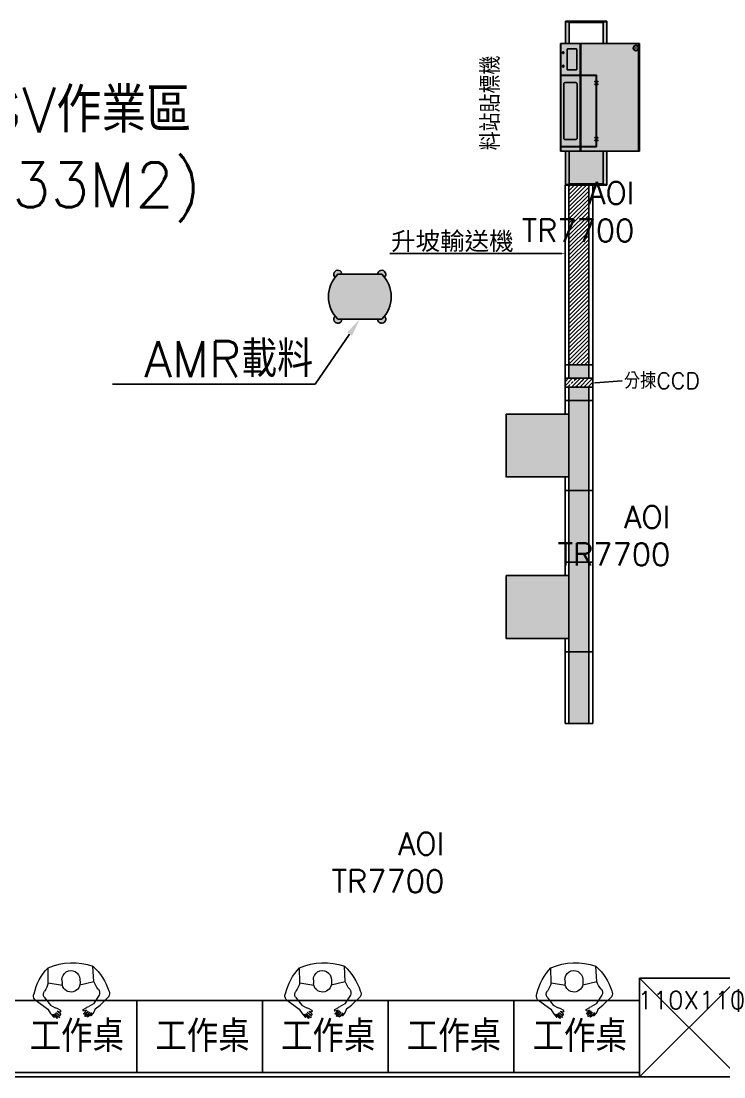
# Model space of a CAD drawing. Extents: x -80 to 56020, y 18240 to 42185.
# Drawn here: x 4856 to 5639, y 19545 to 20722 of the extents above; entities that cross this region are included whole.
import ezdxf
from ezdxf import colors
from ezdxf.entities.mleader import LeaderData, LeaderLine
from ezdxf.enums import TextEntityAlignment as Align
from ezdxf.math import Vec2, Vec3

# ---------------------------------------------------------------- set-up
doc = ezdxf.new("R2010")
doc.units = 0
doc.header["$LTSCALE"] = 200
doc.layers.add('2', color=2, linetype='Continuous', lineweight=9)
for name, color, linetype in [('SMT Line', 5, 'Continuous'), ('XFAB-L20$0$COL', 1, 'Continuous'), ('緯穎新設隔間', 151, 'Continuous'), ('緯穎生產設備', 7, 'Continuous')]:
    doc.layers.add(name, color=color, linetype=linetype)
doc.styles.add('C1', font='SIMPLEX.shx', dxfattribs={"bigfont": 'CHINESET.shx'})
doc.styles.add('CCAD', font='TXT', dxfattribs={"bigfont": 'CCAD'})
doc.styles.add('DIM', font='simplex.shx', dxfattribs={"bigfont": 'chineset.shx'})
doc.styles.get("Standard").update_dxf_attribs({"font": 'txt.shx', "bigfont": 'chineset.shx'})
doc.styles.add('XFAB-L20$0$CHINA', font='simplex.shx', dxfattribs={"width": 0.75, "bigfont": 'chineset.shx'})
pattern_1 = [(45, (-42.2, 0), (-2.24506403, 2.24506403), [])]

# ---------------------------------------------------------------- blocks, each defined once
blk = doc.blocks.new('XFAB-L20$0$C-110x110')
at = {"layer": 'Defpoints'}
for p, q in [((55, -55), (-55, 55)), ((-55, -55), (55, 55))]:
    blk.add_line(p, q, dxfattribs=at)
at = {"layer": 'XFAB-L20$0$COL'}
blk.add_lwpolyline([(-55, 55), (55, 55), (55, -55), (-55, -55)], close=True, dxfattribs=at)
at = {"layer": 'Defpoints', "style": 'XFAB-L20$0$CHINA'}
blk.add_text('110X110', height=20, dxfattribs=at).set_placement((-57.4, 30.5), align=Align.MIDDLE_LEFT)
blk = doc.blocks.new('MAN')
at = {"layer": '2', "color": 0}
for p, q in [((60858.6, -155354.4, 0), (60870, -155368.7, 0)), ((60856.4, -155365, 0), (60865.7, -155371.6, 0)), ((60840.9, -155370.2, 0), (60823.9, -155370.6, 0)), ((60844.3, -155385.9, 0), (60840.9, -155370.2, 0)), ((60865.7, -155371.6, 0), (60868.6, -155376.9, 0)), ((60869.4, -155379, 0), (60868.6, -155376.9, 0)), ((60871.9, -155383.1, 0), (60869.5, -155379, 0)), ((60870, -155368.7, 0), (60875, -155371.5, 0)), ((60872.5, -155379.5, 0), (60873.6, -155382.6, 0)), ((60876.1, -155382.8, 0), (60872.6, -155379.1, 0)), ((60873.9, -155377.6, 0), (60877.1, -155381.8, 0)), ((60878.4, -155381.8, 0), (60874, -155377.4, 0)), ((60875, -155371.5, 0), (60879.1, -155374.9, 0)), ((60879.3, -155379.1, 0), (60875.1, -155376.2, 0)), ((60875.1, -155376.2, 0), (60879.5, -155380.9, 0)), ((60875.9, -155374.1, 0), (60875.7, -155374.4, 0)), ((60875.7, -155374.4, 0), (60879.9, -155377.8, 0)), ((60879, -155375.5, 0), (60875.9, -155374.1, 0)), ((60879.8, -155379.2, 0), (60878.6, -155378.7, 0)), ((60879.1, -155374.9, 0), (60879.1, -155375.6, 0)), ((60879.1, -155375.6, 0), (60879.1, -155375.6, 0)), ((60880.4, -155378.8, 0), (60879.8, -155379.2, 0)), ((60879.9, -155377.5, 0), (60880.4, -155378.8, 0)), ((60837.9, -155385.6, 0), (60841.8, -155385.6, 0)), ((60872.3, -155383.2, 0), (60871.8, -155383.1, 0)), ((60873.6, -155382.6, 0), (60872.3, -155383.4, 0)), ((60876.9, -155382.7, 0), (60876.1, -155382.8, 0)), ((60877.1, -155381.8, 0), (60876.9, -155382.7, 0)), ((60879.4, -155381.6, 0), (60878.8, -155381.8, 0)), ((60879.5, -155380.9, 0), (60879.4, -155381.6, 0)), ((60837.9, -155405.6, 0), (60841.8, -155405.6, 0)), ((60844.3, -155405.3, 0), (60840.9, -155421, 0)), ((60865.7, -155419.6, 0), (60868.6, -155414.3, 0)), ((60869.4, -155412.2, 0), (60868.6, -155414.3, 0)), ((60871.9, -155408.1, 0), (60869.5, -155412.2, 0)), ((60872.3, -155408, 0), (60871.8, -155408.1, 0)), ((60873.6, -155408.6, 0), (60872.3, -155407.8, 0)), ((60872.5, -155411.8, 0), (60873.6, -155408.6, 0)), ((60876.1, -155408.4, 0), (60872.6, -155412.1, 0)), ((60873.9, -155413.6, 0), (60877.1, -155409.5, 0)), ((60878.4, -155409.4, 0), (60874, -155413.8, 0)), ((60875.1, -155415.1, 0), (60879.5, -155410.3, 0)), ((60879.3, -155412.1, 0), (60875.1, -155415.1, 0)), ((60875.7, -155416.8, 0), (60879.9, -155413.4, 0)), ((60879, -155415.7, 0), (60875.9, -155417.1, 0)), ((60876.9, -155408.5, 0), (60876.1, -155408.4, 0)), ((60877.1, -155409.5, 0), (60876.9, -155408.5, 0)), ((60879.8, -155412, 0), (60878.6, -155412.5, 0)), ((60879.4, -155409.6, 0), (60878.8, -155409.4, 0)), ((60879.1, -155415.7, 0), (60879.1, -155415.7, 0)), ((60879.1, -155416.3, 0), (60879.1, -155415.7, 0)), ((60879.5, -155410.3, 0), (60879.4, -155409.6, 0)), ((60880.4, -155412.4, 0), (60879.8, -155412, 0)), ((60879.9, -155413.7, 0), (60880.4, -155412.4, 0)), ((60840.9, -155421, 0), (60823.9, -155420.6, 0)), ((60856.4, -155426.2, 0), (60865.7, -155419.6, 0)), ((60858.6, -155436.8, 0), (60867.7, -155426.9, 0)), ((60871.6, -155421.3, 0), (60867.7, -155426.9, 0)), ((60871.6, -155421.3, 0), (60875, -155419.7, 0)), ((60875, -155419.7, 0), (60879.1, -155416.3, 0)), ((60875.9, -155417.1, 0), (60875.7, -155416.8, 0))]:
    blk.add_line(p, q, dxfattribs=at)
for centre, radius, start, end in [((60868.2, -155413.2, 0), 61.4, 105.1858, 136.0975), ((60854.9, -155359.2, 0), 6, 52.8107, 118.216), ((60832.3, -155342.5, 0), 29, 287.1051, 307.0444), ((60853.6, -155370.3, 0), 6, 61.666, 128.6143), ((60887.7, -155395.6, 0), 68.5, 158.5887, 201.4113), ((60837.9, -155395.6, 0), 10, 90, 270), ((60841.8, -155395.6, 0), 10, 270, 90), ((60868.2, -155378, 0), 61.4, 223.9025, 254.8142), ((60832.3, -155448.7, 0), 29, 52.9556, 72.8949), ((60853.6, -155420.9, 0), 6, 231.3857, 298.334), ((60854.9, -155432, 0), 6, 241.784, 307.1893)]:
    blk.add_arc(centre, radius, start, end, dxfattribs=at)
blk = doc.blocks.new('料站貼標機')
at = {"color": 5, "linetype": 'Continuous', "lineweight": 25}
for p, q in [((6499.5, 22209.4), (6503.5, 22209.4)), ((6499.5, 22208.4), (6499.5, 22209.4)), ((6503.5, 22208.4), (6499.5, 22208.4)), ((6499.5, 22171.4), (6499.5, 22208.4)), ((6541.5, 22209.4), (6503.5, 22209.4)), ((6503.5, 22209.4), (6503.5, 22208.4)), ((6503.5, 22171.4), (6503.5, 22208.4)), ((6541.5, 22207.9), (6503.5, 22207.9)), ((6541.5, 22209.4), (6545.5, 22209.4)), ((6541.5, 22208.4), (6541.5, 22209.4)), ((6541.5, 22171.4), (6541.5, 22208.4)), ((6545.5, 22208.4), (6541.5, 22208.4)), ((6545.5, 22209.4), (6545.5, 22208.4)), ((6545.5, 22171.4), (6545.5, 22208.4)), ((6462.9, 22051.4), (6462.9, 22171.4)), ((6463, 22171.4), (6462.9, 22171.4)), ((6463, 22051.4), (6463, 22171.4)), ((6463, 22171.4), (6464, 22171.4)), ((6464, 22171.4), (6464, 22051.4)), ((6528.4, 22171.4), (6464, 22171.4)), ((6528.4, 22166.4), (6528.4, 22171.4)), ((6528.4, 22171.4), (6529.2, 22171.4)), ((6529.2, 22171.4), (6529.2, 22166.4)), ((6550.7, 22171.4), (6529.2, 22171.4)), ((6550.7, 22166.4), (6550.7, 22171.4)), ((6550.7, 22171.4), (6550.9, 22171.4)), ((6550.9, 22171.4), (6550.9, 22166.4)), ((6509.3, 22159.6), (6509.8, 22159.6)), ((6510.9, 22166.5), (6510.9, 22086.8)), ((6510.9, 22166.4), (6528.4, 22166.4)), ((6511.1, 22087), (6511.1, 22166.3)), ((6511.1, 22166.2), (6511.4, 22166.2)), ((6511.4, 22166.3), (6511.4, 22087)), ((6511.4, 22166.2), (6528.4, 22166.2)), ((6527.8, 22166.2), (6527.8, 22166.4)), ((6529.2, 22166.4), (6528.4, 22166.4)), ((6528.4, 22087), (6528.4, 22166.2)), ((6528.4, 22166.2), (6529.2, 22166.2)), ((6529.2, 22166.4), (6550.7, 22166.4)), ((6529.2, 22166.2), (6529.2, 22087)), ((6529.2, 22166.2), (6550.7, 22166.2)), ((6546.2, 22158.2), (6533.7, 22158.2)), ((6533.7, 22158.2), (6533.7, 22158.2)), ((6548.7, 22166.2), (6548.7, 22166.4)), ((6550.9, 22166.4), (6550.7, 22166.4)), ((6550.7, 22087), (6550.7, 22166.3)), ((6550.7, 22166.2), (6550.9, 22166.2)), ((6550.9, 22166.2), (6550.9, 22166.4)), ((6550.9, 22166.3), (6550.9, 22087)), ((6551, 22102.2), (6551, 22166.5)), ((6509.2, 22156.4), (6509.9, 22156.4)), ((6509.3, 22156.2), (6509.8, 22156.2)), ((6532.5, 22156.3), (6532.5, 22097)), ((6532.5, 22156.2), (6532.5, 22156.2)), ((6547.4, 22097), (6547.4, 22156.3)), ((6532.5, 22136.6), (6532.5, 22097)), ((6551, 22056.4), (6551, 22101)), ((6510.9, 22086.8), (6528.4, 22086.8)), ((6511.4, 22087), (6511.1, 22087)), ((6528.4, 22087), (6511.4, 22087)), ((6527.8, 22087), (6527.8, 22086.8)), ((6529.2, 22087), (6528.4, 22087)), ((6528.4, 22051.4), (6528.4, 22086.8)), ((6528.4, 22086.8), (6529.2, 22086.8)), ((6529.2, 22087), (6550.7, 22087)), ((6529.2, 22086.8), (6529.2, 22051.4)), ((6550.7, 22086.8), (6529.2, 22086.8)), ((6532.5, 22097), (6532.5, 22097)), ((6533.7, 22095), (6546.2, 22095)), ((6533.7, 22095), (6533.7, 22095)), ((6548.7, 22087), (6548.7, 22086.8)), ((6550.9, 22087), (6550.7, 22087)), ((6550.7, 22051.4), (6550.7, 22086.8)), ((6550.7, 22086.8), (6550.9, 22086.8)), ((6550.9, 22086.8), (6550.9, 22087)), ((6550.9, 22086.8), (6550.9, 22051.4)), ((6532.8, 22079.8), (6532.8, 22058.4)), ((6543, 22080.8), (6533.4, 22080.8)), ((6543.6, 22058.4), (6543.6, 22079.8)), ((6548.1, 22075.6), (6548.1, 22077.6)), ((6462.9, 22051.4), (6463, 22051.4)), ((6464, 22051.4), (6463, 22051.4)), ((6464, 22051.4), (6528.4, 22051.4)), ((6499.5, 22027.4), (6499.5, 22051.4)), ((6503.5, 22027.4), (6503.5, 22051.4)), ((6529.2, 22051.4), (6528.4, 22051.4)), ((6550.7, 22051.4), (6529.2, 22051.4)), ((6533.4, 22057.4), (6543, 22057.4)), ((6541.5, 22027.4), (6541.5, 22051.4)), ((6545.5, 22027.4), (6545.5, 22051.4)), ((6548.1, 22060.6), (6548.1, 22062.6)), ((6550.9, 22051.4), (6550.7, 22051.4)), ((6541.5, 22027.9), (6503.5, 22027.9)), ((6499.5, 22027.4), (6503.5, 22027.4)), ((6499.5, 22026.4), (6499.5, 22027.4)), ((6503.5, 22026.4), (6499.5, 22026.4)), ((6503.5, 22027.4), (6503.5, 22026.4)), ((6503.5, 22026.4), (6541.5, 22026.4)), ((6541.5, 22027.4), (6545.5, 22027.4)), ((6541.5, 22026.4), (6541.5, 22027.4)), ((6545.5, 22026.4), (6541.5, 22026.4)), ((6545.5, 22027.4), (6545.5, 22026.4))]:
    blk.add_line(p, q, dxfattribs=at)
at = {"color": 5, "linetype": 'Continuous', "lineweight": 25, "flags": 128}
for points in [[(6532.5, 22156.2), (6532.5, 22156.5), (6532.5, 22156.8), (6532.6, 22157.1), (6532.7, 22157.3), (6532.8, 22157.5), (6532.9, 22157.7), (6533, 22157.9), (6533.2, 22158), (6533.3, 22158.1), (6533.5, 22158.2), (6533.7, 22158.2)], [(6533.7, 22158.2), (6533.5, 22158.2), (6533.3, 22158.1), (6533.2, 22158), (6533, 22157.9), (6532.9, 22157.7), (6532.8, 22157.5), (6532.7, 22157.3), (6532.6, 22157.1), (6532.5, 22156.8), (6532.5, 22156.5), (6532.5, 22156.2)], [(6533.7, 22158.2), (6533.5, 22158.2), (6533.3, 22158.1), (6533.2, 22158), (6533, 22157.9), (6532.9, 22157.7), (6532.8, 22157.5), (6532.7, 22157.3), (6532.6, 22157.1), (6532.5, 22156.8), (6532.5, 22156.5), (6532.5, 22156.2)], [(6546.2, 22158.2), (6546.4, 22158.2), (6546.5, 22158.1), (6546.7, 22158), (6546.8, 22157.9), (6547, 22157.7), (6547.1, 22157.5), (6547.2, 22157.3), (6547.3, 22157.1), (6547.3, 22156.8), (6547.4, 22156.5), (6547.4, 22156.2)], [(6547.4, 22156.2), (6547.4, 22156.5), (6547.3, 22156.8), (6547.3, 22157.1), (6547.2, 22157.3), (6547.1, 22157.5), (6547, 22157.7), (6546.8, 22157.9), (6546.7, 22158), (6546.5, 22158.1), (6546.4, 22158.2), (6546.2, 22158.2)], [(6533.7, 22095), (6533.5, 22095), (6533.3, 22095.1), (6533.2, 22095.2), (6533, 22095.3), (6532.9, 22095.5), (6532.8, 22095.7), (6532.7, 22095.9), (6532.6, 22096.2), (6532.5, 22096.5), (6532.5, 22096.7), (6532.5, 22097)], [(6532.5, 22097), (6532.5, 22096.7), (6532.5, 22096.5), (6532.6, 22096.2), (6532.7, 22095.9), (6532.8, 22095.7), (6532.9, 22095.5), (6533, 22095.3), (6533.2, 22095.2), (6533.3, 22095.1), (6533.5, 22095), (6533.7, 22095)], [(6532.5, 22097), (6532.5, 22096.7), (6532.5, 22096.5), (6532.6, 22096.2), (6532.7, 22095.9), (6532.8, 22095.7), (6532.9, 22095.5), (6533, 22095.3), (6533.2, 22095.2), (6533.3, 22095.1), (6533.5, 22095), (6533.7, 22095)], [(6547.4, 22097), (6547.4, 22096.7), (6547.3, 22096.5), (6547.3, 22096.2), (6547.2, 22095.9), (6547.1, 22095.7), (6547, 22095.5), (6546.8, 22095.3), (6546.7, 22095.2), (6546.5, 22095.1), (6546.4, 22095), (6546.2, 22095)], [(6546.2, 22095), (6546.4, 22095), (6546.5, 22095.1), (6546.7, 22095.2), (6546.8, 22095.3), (6547, 22095.5), (6547.1, 22095.7), (6547.2, 22095.9), (6547.3, 22096.2), (6547.3, 22096.5), (6547.4, 22096.7), (6547.4, 22097)], [(6533.4, 22080.8), (6533.3, 22080.8), (6533.1, 22080.7), (6533, 22080.7), (6533, 22080.5), (6532.9, 22080.4), (6532.8, 22080.2), (6532.8, 22080), (6532.8, 22079.8)], [(6543.6, 22079.8), (6543.6, 22080), (6543.6, 22080.2), (6543.5, 22080.4), (6543.5, 22080.5), (6543.4, 22080.7), (6543.3, 22080.7), (6543.2, 22080.8), (6543, 22080.8)], [(6548.6, 22076.6), (6548.6, 22076.8), (6548.6, 22077), (6548.5, 22077.2), (6548.5, 22077.4), (6548.4, 22077.5), (6548.3, 22077.6), (6548.2, 22077.7), (6548.1, 22077.7), (6547.9, 22077.7), (6547.8, 22077.7), (6547.7, 22077.7), (6547.6, 22077.6), (6547.5, 22077.4), (6547.4, 22077.3), (6547.4, 22077.1), (6547.3, 22076.9), (6547.3, 22076.7), (6547.3, 22076.5), (6547.3, 22076.3), (6547.4, 22076.1), (6547.4, 22076), (6547.5, 22075.8), (6547.6, 22075.7), (6547.7, 22075.6), (6547.8, 22075.5), (6547.9, 22075.5), (6548.1, 22075.5), (6548.2, 22075.6), (6548.3, 22075.6), (6548.4, 22075.7), (6548.5, 22075.9), (6548.5, 22076), (6548.6, 22076.2), (6548.6, 22076.4), (6548.6, 22076.6)], [(6547.9, 22077.7), (6548, 22077.7), (6548.1, 22077.7), (6548.2, 22077.6), (6548.3, 22077.4), (6548.4, 22077.3), (6548.4, 22077.1), (6548.5, 22076.9), (6548.5, 22076.7), (6548.5, 22076.5), (6548.5, 22076.3), (6548.4, 22076.1), (6548.4, 22076), (6548.3, 22075.8), (6548.2, 22075.7), (6548.1, 22075.6), (6548, 22075.5), (6547.9, 22075.5)], [(6548.6, 22061.6), (6548.6, 22061.8), (6548.6, 22062), (6548.5, 22062.2), (6548.5, 22062.4), (6548.4, 22062.5), (6548.3, 22062.6), (6548.2, 22062.7), (6548.1, 22062.7), (6547.9, 22062.7), (6547.8, 22062.7), (6547.7, 22062.7), (6547.6, 22062.6), (6547.5, 22062.4), (6547.4, 22062.3), (6547.4, 22062.1), (6547.3, 22061.9), (6547.3, 22061.7), (6547.3, 22061.5), (6547.3, 22061.3), (6547.4, 22061.1), (6547.4, 22061), (6547.5, 22060.8), (6547.6, 22060.7), (6547.7, 22060.6), (6547.8, 22060.5), (6547.9, 22060.5), (6548.1, 22060.5), (6548.2, 22060.6), (6548.3, 22060.6), (6548.4, 22060.7), (6548.5, 22060.9), (6548.5, 22061), (6548.6, 22061.2), (6548.6, 22061.4), (6548.6, 22061.6)], [(6547.9, 22062.7), (6548, 22062.7), (6548.1, 22062.7), (6548.2, 22062.6), (6548.3, 22062.4), (6548.4, 22062.3), (6548.4, 22062.1), (6548.5, 22061.9), (6548.5, 22061.7), (6548.5, 22061.5), (6548.5, 22061.3), (6548.4, 22061.1), (6548.4, 22061), (6548.3, 22060.8), (6548.2, 22060.7), (6548.1, 22060.6), (6548, 22060.5), (6547.9, 22060.5)], [(6532.8, 22058.4), (6532.8, 22058.2), (6532.8, 22058), (6532.9, 22057.9), (6533, 22057.7), (6533, 22057.6), (6533.1, 22057.5), (6533.3, 22057.4), (6533.4, 22057.4)], [(6543, 22057.4), (6543.2, 22057.4), (6543.3, 22057.5), (6543.4, 22057.6), (6543.5, 22057.7), (6543.5, 22057.9), (6543.6, 22058), (6543.6, 22058.2), (6543.6, 22058.4)]]:
    blk.add_lwpolyline(points, dxfattribs=at)
at = {"color": 5, "linetype": 'Continuous', "lineweight": 25}
for centre, radius in [((6509.5, 22159.4), 0.325), ((6512.5, 22159.4), 0.325), ((6509.5, 22156.4), 0.325), ((6512.5, 22156.4), 0.325), ((6509.5, 22096.8), 0.325), ((6509.5, 22093.8), 0.325), ((6512.5, 22096.8), 0.325), ((6512.5, 22093.8), 0.325), ((6467, 22056.4), 3), ((6467, 22056.4), 2.8), ((6467, 22056.4), 2.75), ((6467, 22056.4), 2.67), ((6467, 22056.4), 0.15)]:
    blk.add_circle(centre, radius, dxfattribs=at)
for centre, start, end in [((6550.5, 22166.4), 0, 36.8699), ((6550.5, 22102.2), 323.1301, 0), ((6550.5, 22101), 0, 36.8699), ((6550.5, 22056.4), 323.1301, 0)]:
    blk.add_arc(centre, 0.5, start, end, dxfattribs=at)

msp = doc.modelspace()

# ---------------------------------------------------------------- hatches: boundary and pattern name
at = {"layer": '緯穎生產設備'}
h = msp.add_hatch(color=3, dxfattribs=at)
h.dxf.hatch_style = 1
h.paths.add_polyline_path([(5466.4, 20720.18), (5466.4, 20696.68), (5478.7, 20696.68), (5479.507, 20696.68), (5504.4, 20696.682), (5504.4, 20720.18)], flags=16)
h.paths.add_polyline_path([(5457, 20581.68), (5456.9, 20645.88), (5456.9, 20645.88, -0.16227766), (5457, 20646.18, -0.8769218), (5457.194, 20647.152), (5457.194, 20661.08), (5457, 20661.08), (5457, 20646.78, -0.16227733), (5456.9, 20647.08), (5456.9, 20647.08), (5456.9, 20691.68), (5457, 20696.68), (5462.4, 20696.68), (5462.4, 20720.68), (5462.4, 20721.68), (5466.4, 20721.68), (5504.4, 20721.68), (5508.4, 20721.68), (5508.4, 20720.68), (5508.4, 20696.682), (5545, 20696.684), (5545, 20576.684), (5544.9, 20576.684), (5543.9, 20576.684), (5508.4, 20576.682), (5508.4, 20539.68), (5508.4, 20538.68), (5504.4, 20538.68), (5466.4, 20538.68), (5462.4, 20538.68), (5462.4, 20539.68), (5462.4, 20576.68), (5457.194, 20576.68), (5457, 20576.68)])
h = msp.add_hatch(dxfattribs=at)
h.set_pattern_fill('ANSI31', color=3)
h.set_pattern_definition(pattern_1)
h.paths.add_polyline_path([(5466.4, 20438.68), (5488.4, 20438.68), (5488.4, 20538.68), (5466.4, 20538.68)])
at = {"layer": '緯穎生產設備', "true_color": 0xcd2027}
h = msp.add_hatch(color=242, dxfattribs=at)
h.dxf.hatch_style = 1
h.paths.add_polyline_path([(5257.856, 20389.462, 0.42106397), (5257.856, 20439.462), (5209.009, 20439.462, 0.42106397), (5209.009, 20389.462)])
at = {"layer": '緯穎生產設備', "true_color": 0xf1eb1f}
h = msp.add_hatch(color=2, dxfattribs=at)
h.dxf.hatch_style = 1
h.paths.add_polyline_path([(5206, 20436.116, -0.03222226), (5209.009, 20439.462), (5213.509, 20439.462, 1.54019907)])
h.paths.add_polyline_path([(5206, 20392.807, 1.54019907), (5213.509, 20389.462), (5209.009, 20389.462, -0.03222226)])
h.paths.add_polyline_path([(5260.866, 20392.807, -0.03222226), (5257.856, 20389.462), (5253.356, 20389.462, 1.54019907)])
h.paths.add_polyline_path([(5253.356, 20439.462), (5257.856, 20439.462, -0.03222226), (5260.866, 20436.116, 1.54019907)])
at = {"layer": '緯穎生產設備'}
h = msp.add_hatch(dxfattribs=at)
h.set_pattern_fill('ANSI31', color=3)
h.set_pattern_definition(pattern_1)
h.paths.add_polyline_path([(5466.4, 20338.68), (5488.4, 20338.68), (5488.4, 20438.68), (5466.4, 20438.68)])
h = msp.add_hatch(color=3, dxfattribs=at)
h.dxf.hatch_style = 1
h.paths.add_polyline_path([(5466.4, 20323.68), (5488.4, 20323.68), (5488.4, 20338.68), (5466.4, 20338.68)])
h.paths.add_polyline_path([(5488.4, 20313.68), (5466.4, 20313.68), (5466.4, 20298.68), (5488.4, 20298.68)])
h = msp.add_hatch(dxfattribs=at)
h.set_pattern_fill('ANSI32', color=2)
h.paths.add_polyline_path([(5466.4, 20323.68), (5462, 20323.68), (5462, 20313.68), (5466.4, 20313.68)])
h.paths.add_polyline_path([(5492.8, 20323.68), (5488.4, 20323.68), (5488.4, 20313.68), (5492.8, 20313.68)])
h.paths.add_polyline_path([(5488.4, 20323.68), (5466.4, 20323.68), (5466.4, 20313.68), (5488.4, 20313.68)])
h = msp.add_hatch(dxfattribs=at)
h.set_pattern_fill('ANSI33', color=2)
h.paths.add_polyline_path([(5492.8, 20313.68), (5492.8, 20323.68), (5462, 20323.68), (5462, 20313.68)])
h = msp.add_hatch(color=3, dxfattribs=at)
h.dxf.hatch_style = 1
h.paths.add_polyline_path([(5488.4, 20298.68), (5466.4, 20298.68), (5466.4, 20198.68), (5488.4, 20198.68)])
at = {"layer": '緯穎生產設備', "true_color": 0xf1eb1f}
h = msp.add_hatch(color=2, dxfattribs=at)
h.dxf.hatch_style = 1
h.paths.add_polyline_path([(5396.4, 20283.68), (5396.4, 20213.68), (5466.4, 20213.68), (5466.4, 20283.68)])
at = {"layer": '緯穎生產設備'}
h = msp.add_hatch(color=3, dxfattribs=at)
h.dxf.hatch_style = 1
h.paths.add_polyline_path([(5488.4, 20198.68), (5466.4, 20198.68), (5466.4, 20118.68), (5488.4, 20118.68)])
h = msp.add_hatch(color=3, dxfattribs=at)
h.dxf.hatch_style = 1
h.paths.add_polyline_path([(5488.4, 20118.68), (5466.4, 20118.68), (5466.4, 20018.68), (5488.4, 20018.68)])
at = {"layer": '緯穎生產設備', "true_color": 0xf1eb1f}
h = msp.add_hatch(color=2, dxfattribs=at)
h.dxf.hatch_style = 1
h.paths.add_polyline_path([(5396.4, 20103.68), (5396.4, 20033.68), (5466.4, 20033.68), (5466.4, 20103.68)])
at = {"layer": '緯穎生產設備'}
h = msp.add_hatch(color=3, dxfattribs=at)
h.dxf.hatch_style = 1
h.paths.add_polyline_path([(5488.4, 20018.68), (5466.4, 20018.68), (5466.4, 19938.68), (5488.4, 19938.68)])

# ---------------------------------------------------------------- linework, layer by layer
at = {"layer": '緯穎新設隔間', "color": 143, "true_color": 0x7aafdf}
msp.add_line((7745, 19545), (4675, 19545), dxfattribs=at)
at = {"layer": '緯穎新設隔間', "lineweight": 20}
msp.add_lwpolyline([(5545, 19550), (4675, 19550)], dxfattribs=at)
at = {"layer": '緯穎生產設備', "color": 5}
for p, q in [((5474.75, 20721.676), (5505.55, 20721.676)), ((5462, 20538.68), (5462, 20438.68)), ((5462.1, 20538.68), (5492.9, 20538.68)), ((5466.4, 20538.68), (5466.4, 20438.68)), ((5488.4, 20438.68), (5488.4, 20538.68)), ((5492.8, 20438.68), (5492.8, 20538.68)), ((5462, 20438.68), (5462, 20338.68)), ((5466.4, 20438.68), (5466.4, 20338.68)), ((5488.4, 20338.68), (5488.4, 20438.68)), ((5492.8, 20338.68), (5492.8, 20438.68)), ((5462, 20338.68), (5492.8, 20338.68)), ((5492.8, 20338.68), (5462, 20338.68)), ((5462, 20338.68), (5462, 20298.68)), ((5466.4, 20323.68), (5466.4, 20338.68)), ((5488.4, 20323.68), (5488.4, 20338.68)), ((5492.8, 20298.68), (5492.8, 20338.68)), ((5466.4, 20298.68), (5466.4, 20313.68)), ((5488.4, 20298.68), (5488.4, 20313.68)), ((5492.8, 20298.68), (5462, 20298.68)), ((5462, 20298.68), (5462, 20283.68)), ((5462, 20298.68), (5466.4, 20298.68)), ((5466.4, 20198.68), (5466.4, 20298.68)), ((5466.4, 20298.68), (5488.4, 20298.68)), ((5488.4, 20198.68), (5488.4, 20298.68)), ((5488.4, 20298.68), (5492.8, 20298.68)), ((5492.8, 20198.68), (5492.8, 20298.68)), ((5462, 20283.68), (5466.4, 20283.68)), ((5462, 20213.68), (5462, 20198.68)), ((5462, 20213.68), (5466.4, 20213.68)), ((5462, 20198.68), (5466.4, 20198.68)), ((5492.8, 20198.68), (5462, 20198.68)), ((5462, 20198.68), (5462, 20118.68)), ((5466.4, 20198.68), (5488.4, 20198.68)), ((5466.4, 20118.68), (5466.4, 20198.68)), ((5488.4, 20198.68), (5492.8, 20198.68)), ((5488.4, 20118.68), (5488.4, 20198.68)), ((5492.8, 20118.68), (5492.8, 20198.68)), ((5462, 20118.68), (5466.4, 20118.68)), ((5492.8, 20118.68), (5462, 20118.68)), ((5462, 20118.68), (5462, 20103.68)), ((5466.4, 20118.68), (5488.4, 20118.68)), ((5466.4, 20018.68), (5466.4, 20118.68)), ((5488.4, 20118.68), (5492.8, 20118.68)), ((5488.4, 20018.68), (5488.4, 20118.68)), ((5492.8, 20018.68), (5492.8, 20118.68)), ((5462, 20018.68), (5462, 20033.68)), ((5462, 20018.68), (5466.4, 20018.68)), ((5492.8, 20018.68), (5462, 20018.68)), ((5462, 20018.68), (5462, 19938.68)), ((5466.4, 20018.68), (5488.4, 20018.68)), ((5466.4, 19938.68), (5466.4, 20018.68)), ((5488.4, 20018.68), (5492.8, 20018.68)), ((5488.4, 19938.68), (5488.4, 20018.68)), ((5492.8, 19938.68), (5492.8, 20018.68)), ((5462, 19938.68), (5466.4, 19938.68)), ((5466.4, 19938.68), (5488.4, 19938.68)), ((5488.4, 19938.68), (5492.8, 19938.68))]:
    msp.add_line(p, q, dxfattribs=at)
at = {"layer": '緯穎生產設備', "color": 2}
for p, q in [((5479.15, 20721.676), (5501.15, 20721.676)), ((5466.5, 20538.68), (5466.5, 20538.68)), ((5488.5, 20538.68), (5488.5, 20538.68)), ((5209.009, 20439.462), (5257.856, 20439.462)), ((5257.856, 20389.462), (5209.009, 20389.462))]:
    msp.add_line(p, q, dxfattribs=at)
at = {"layer": '緯穎生產設備', "color": 0}
msp.add_lwpolyline([(5462, 20323.68), (5492.8, 20323.68), (5492.8, 20313.68), (5462, 20313.68)], close=True, dxfattribs=at)
at = {"layer": '緯穎生產設備', "color": 240, "true_color": 0xed1f24}
for points in [[(5396.4, 20283.68), (5466.4, 20283.68), (5466.4, 20213.68), (5396.4, 20213.68)], [(5396.4, 20103.68), (5466.4, 20103.68), (5466.4, 20033.68), (5396.4, 20033.68)]]:
    msp.add_lwpolyline(points, close=True, dxfattribs=at)
at = {"layer": '緯穎生產設備'}
for points in [[(4845, 19550), (4985, 19550), (4985, 19630), (4845, 19630)], [(4985, 19550), (5125, 19550), (5125, 19630), (4985, 19630)], [(5125, 19550), (5265, 19550), (5265, 19630), (5125, 19630)], [(5265, 19550), (5405, 19550), (5405, 19630), (5265, 19630)], [(5405, 19550), (5545, 19550), (5545, 19630), (5405, 19630)]]:
    msp.add_lwpolyline(points, close=True, dxfattribs=at)
at = {"layer": '緯穎生產設備', "color": 2}
for centre, radius, start, end in [((5233.433, 20414.462), 34.95, 134.331588, 225.668412), ((5209.009, 20439.462), 4.5, 0, 228.02271), ((5257.856, 20439.462), 4.5, 311.97729, 180), ((5233.433, 20414.462), 34.95, 314.331588, 45.668412), ((5209.009, 20389.462), 4.5, 131.97729, 0), ((5257.856, 20389.462), 4.5, 180, 48.02271)]:
    msp.add_arc(centre, radius, start, end, dxfattribs=at)

# ---------------------------------------------------------------- block references
at = {"layer": 'XFAB-L20$0$COL'}
msp.add_blockref('XFAB-L20$0$C-110x110', (5600, 19600), dxfattribs=at)
msp.add_blockref('XFAB-L20$0$C-110x110', (5600, 19600), dxfattribs=at)
at = {"layer": '緯穎生產設備', "color": 5, "rotation": 180}
msp.add_blockref('料站貼標機', (12007.93, 42748.102), dxfattribs=at)
at = {"layer": '緯穎生產設備', "color": 0, "linetype": 'ByBlock', "lineweight": 20, "xscale": -1, "rotation": 92.09166994486057}
for p in [(-152600.715, 74779.137, 0), (-152320.715, 74779.137, 0), (-152040.715, 74779.137, 0)]:
    msp.add_blockref('MAN', p, dxfattribs=at)

# ---------------------------------------------------------------- texts
at = {"color": 3, "insert": (4773.5, 20647.524), "char_height": 50, "attachment_point": 1, "style": 'DIM'}
msp.add_mtext_dynamic_manual_height_columns('AGV作業區(133M2)', width=312.06761, gutter_width=189.286, heights=[184.679], dxfattribs=at)
at = {"layer": 'SMT Line', "color": 5, "lineweight": 25, "char_height": 20, "attachment_point": 9, "style": 'CCAD'}
for insert in [(5539.189, 20475.82, -0.887), (5579.189, 20114.803, 0.965), (5327.476, 19750.59, -0.123)]:
    msp.add_mtext('{\\C1; \\H1.25x; AOI\\PTR7700}', dxfattribs=dict(at, insert=insert))
at = {"layer": '緯穎生產設備', "color": 1, "style": 'DIM'}
msp.add_text('料站貼標機', height=21.125, rotation=90, dxfattribs=at).set_placement((5389.476, 20577.647))
at = {"layer": '緯穎生產設備', "char_height": 35, "attachment_point": 1, "style": 'C1'}
for insert in [(4865.868, 19607.774), (5005.868, 19607.774), (5145.868, 19607.774), (5285.868, 19607.774), (5425.868, 19607.774)]:
    msp.add_mtext_dynamic_manual_height_columns('工作桌', width=106.85926, gutter_width=1069.173, heights=[0], dxfattribs=dict(at, insert=insert))

# ---------------------------------------------------------------- leaders
at = {"layer": '緯穎生產設備', "color": 242, "true_color": 0xcd2027}
ml = msp.add_multileader_mtext('Standard', dxfattribs=at)
ml.set_content('{\\fMicrosoft JhengHei Light|b0|i0|c136|p34;\\C1;升坡輸送機}', color=(205, 32, 39))
ml.set_leader_properties()
ml.build(insert=Vec2(0, 0))
ml.multileader.update_dxf_attribs({"text_right_attachment_type": 6, "dogleg_length": 0.36})
ctx = ml.context
ctx.base_point, ctx.char_height, ctx.plane_origin = Vec3(5274.049, 20475.768), 20, Vec3(5462, 20462.523)
ctx.right_attachment, ctx.text_align_type = 6, 2
notes = []
notes.append((ctx, [(0, (1, 1, 0), (5407.15, 20462.523), (-1, 0), 0.36, [(0, [(5462, 20462.523)], 0, [])])]))
ctx.mtext.insert, ctx.mtext.width, ctx.mtext.alignment, ctx.mtext.flow_direction = Vec3(5404.79, 20486.523), 142.1206, 3, 5
at = {"layer": '緯穎生產設備', "color": 2}
ml = msp.add_multileader_mtext('Standard', dxfattribs=at)
ml.set_content('AMR載料', color=2)
ml.set_leader_properties()
ml.build(insert=Vec2(0, 0))
ml.multileader.update_dxf_attribs({"text_right_attachment_type": 6, "dogleg_length": 0.36, "arrow_head_size": 20})
ctx = ml.context
ctx.base_point, ctx.char_height, ctx.arrow_head_size, ctx.plane_origin = Vec3(4980.266, 20344.729), 40, 20, Vec3(5209.009, 20439.462)
ctx.right_attachment, ctx.text_align_type = 6, 2
notes.append((ctx, [(1, (1, 1, 0), (5183.793, 20316.962), (-1, 0), 0.36, [(0, [(5233.433, 20389.462)], 0, [])])]))
ctx.mtext.insert, ctx.mtext.alignment, ctx.mtext.flow_direction = Vec3(5181.433, 20364.962), 3, 5
at = {"layer": '緯穎生產設備', "color": 1}
ml = msp.add_multileader_mtext('Standard', dxfattribs=at)
ml.set_content('分揀CCD', color=1)
ml.set_leader_properties()
ml.build(insert=Vec2(0, 0))
ml.multileader.update_dxf_attribs({"text_right_attachment_type": 6, "dogleg_length": 0.36})
ctx = ml.context
ctx.base_point, ctx.char_height, ctx.plane_origin = Vec3(5525.611, 20320.855), 18, Vec3(5494.261, 20308.172)
ctx.right_attachment = 6
notes.append((ctx, [(0, (1, 1, 0), (5525.251, 20320.855), (1, 0), 0.36, [(0, [(5492.022, 20318.292)], 0, [])])]))
ctx.mtext.insert, ctx.mtext.flow_direction = Vec3(5527.611, 20329.855), 5
for ctx, leaders in notes:
    for number, flags, end, landing, length, lines in leaders:
        leader = LeaderData()
        leader.index, (leader.has_last_leader_line, leader.has_dogleg_vector, leader.attachment_direction) = number, flags
        leader.last_leader_point, leader.dogleg_vector, leader.dogleg_length = Vec3(end), Vec3(landing), length
        for number, points, colour, breaks in lines:
            line = LeaderLine()
            line.index, line.vertices, line.color, line.breaks = number, Vec3.list(points), colors.encode_raw_color(colour), breaks
            leader.lines.append(line)
        ctx.leaders.append(leader)

doc.saveas('drawing.dxf')
